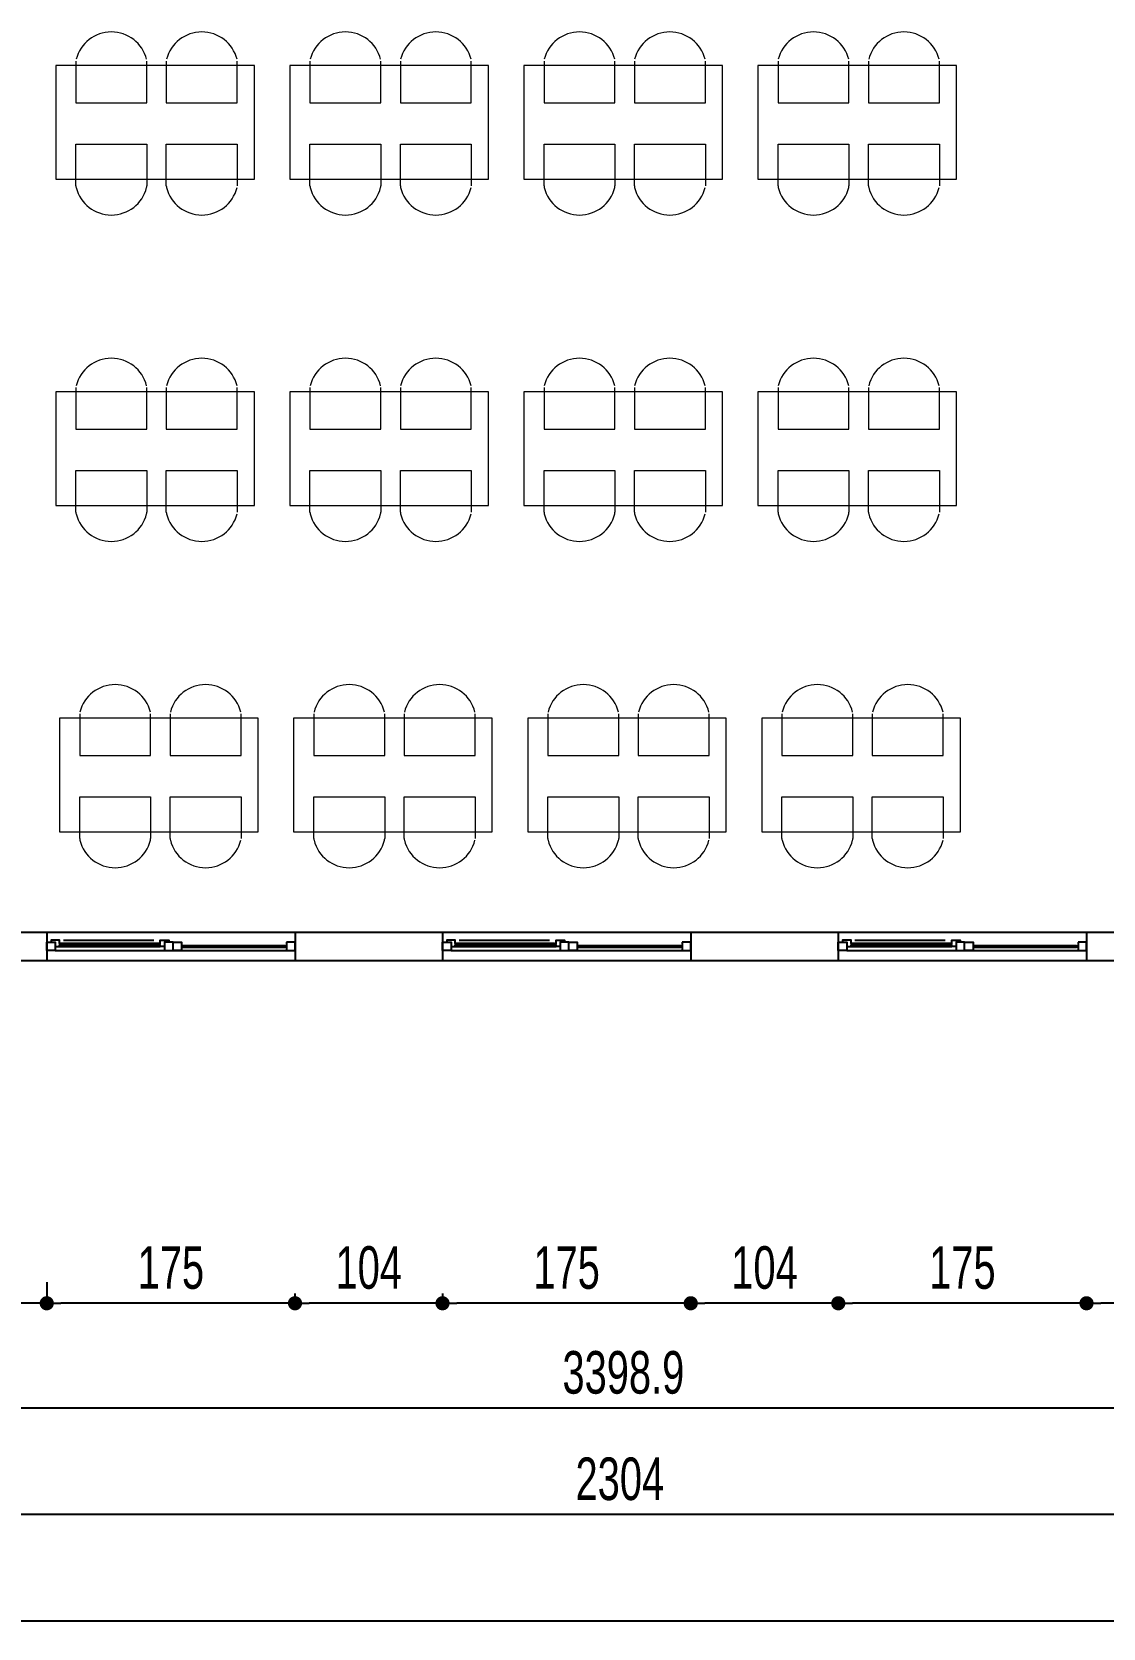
# Model space of a CAD drawing. Header units: millimetres. Extents: x 322668 to 332469, y 13187 to 20117.
# Drawn here: x 325472 to 326227, y 14423 to 15547 of the extents above; entities that cross this region are included whole.
import ezdxf

# ---------------------------------------------------------------- set-up
doc = ezdxf.new("R2010")
doc.units = ezdxf.units.MM
doc.header["$LTSCALE"] = 50
doc.header["$MEASUREMENT"] = 0
doc.header["$PDMODE"] = 3
doc.header["$PDSIZE"] = -0.5
doc.layers.get('0').update_dxf_attribs({"linetype": 'CONTINUOUS'})
doc.layers.get('DEFPOINTS').update_dxf_attribs({"linetype": 'CONTINUOUS'})
for name, color, linetype in [('alüminyum', 30, 'CONTINUOUS'), ('CAM-PL', 142, 'CONTINUOUS'), ('MIM_DUVAR', 4, 'CONTINUOUS'), ('MIM_GOR', 254, 'CONTINUOUS'), ('MIM_OLCU-DIS', 1, 'CONTINUOUS')]:
    doc.layers.add(name, color=color, linetype=linetype)
doc.layers.add('MIM_TEFRIS', color=31, linetype='CONTINUOUS', lineweight=5)
doc.styles.add('OLCU', font='TSIMPLEX.SHX', dxfattribs={"width": 0.7})
doc.dimstyles.new('200-OLCU-DIŞ', dxfattribs={"dimtxt": 30, "dimasz": 10, "dimexe": 0, "dimexo": 0, "dimgap": 10, "dimtad": 1, "dimdec": 1, "dimdsep": 46, "dimtxsty": 'OLCU', "dimblk1": 'DOT', "dimblk2": 'DOT', "dimsah": 1, "dimcen": 0, "dimclrd": 7, "dimclre": 7, "dimclrt": 4, "dimadec": 0, "dimazin": 0, "dimtfac": 1, "dimtdec": 1, "dimtix": 1, "dimtmove": 2, "dimatfit": 3, "dimldrblk": 'DOT', "dimfxl": 0, "dimtolj": 1, "dimarcsym": 0})

# ---------------------------------------------------------------- blocks, each defined once
blk = doc.blocks.new('_DOT')
at = {"color": 0, "linetype": 'ByBlock'}
blk.add_line((-0.5, 0), (-1, 0), dxfattribs=at)
at = {"color": 0, "linetype": 'ByBlock', "const_width": 0.5}
blk.add_lwpolyline([(-0.25, 0, 1), (0.25, 0, 1)], format="xyb", close=True, dxfattribs=at)
blk = doc.blocks.new('*D177')
at = {"layer": 'DEFPOINTS', "color": 0}
for p in [(326215.6, 14893, -2877.5), (326319.6, 14893, -601.2), (326215.6, 14651.5)]:
    blk.add_point(p, dxfattribs=at)
at = {"layer": 'MIM_OLCU-DIS', "color": 7, "lineweight": -2}
for p, q in [((326319.6, 14666.4), (326319.6, 14651.5)), ((326215.6, 14654.9), (326215.6, 14651.5)), ((326309.6, 14651.5), (326225.6, 14651.5))]:
    blk.add_line(p, q, dxfattribs=at)
at = {"layer": 'MIM_OLCU-DIS', "color": 7, "lineweight": -2, "xscale": 10, "yscale": 10, "zscale": 10, "rotation": 180}
blk.add_blockref('_DOT', (326215.6, 14651.5), dxfattribs=at)
at = {"layer": 'MIM_OLCU-DIS', "color": 7, "lineweight": -2, "xscale": 10, "yscale": 10, "zscale": 10}
blk.add_blockref('_DOT', (326319.6, 14651.5), dxfattribs=at)
at = {"layer": 'MIM_OLCU-DIS', "color": 4, "insert": (326267.6, 14676.5), "char_height": 30, "attachment_point": 5, "style": 'OLCU'}
blk.add_mtext('\\A1;104', dxfattribs=at)
blk = doc.blocks.new('*D178')
at = {"layer": 'DEFPOINTS', "color": 0}
for p in [(326040.6, 14893, -2118.7), (326215.6, 14893, -2877.5), (326040.6, 14651.5)]:
    blk.add_point(p, dxfattribs=at)
at = {"layer": 'MIM_OLCU-DIS', "color": 7, "lineweight": -2}
for p, q in [((326040.6, 14656), (326040.6, 14651.5)), ((326205.6, 14651.5), (326050.6, 14651.5)), ((326215.6, 14654.9), (326215.6, 14651.5))]:
    blk.add_line(p, q, dxfattribs=at)
at = {"layer": 'MIM_OLCU-DIS', "color": 7, "lineweight": -2, "xscale": 10, "yscale": 10, "zscale": 10, "rotation": 180}
blk.add_blockref('_DOT', (326040.6, 14651.5), dxfattribs=at)
at = {"layer": 'MIM_OLCU-DIS', "color": 7, "lineweight": -2, "xscale": 10, "yscale": 10, "zscale": 10}
blk.add_blockref('_DOT', (326215.6, 14651.5), dxfattribs=at)
at = {"layer": 'MIM_OLCU-DIS', "color": 4, "insert": (326128.1, 14676.5), "char_height": 30, "attachment_point": 5, "style": 'OLCU'}
blk.add_mtext('\\A1;175', dxfattribs=at)
blk = doc.blocks.new('*D179')
at = {"layer": 'DEFPOINTS', "color": 0}
for p in [(325936.6, 14893, -2118.7), (326040.6, 14893, -2118.7), (325936.6, 14651.5)]:
    blk.add_point(p, dxfattribs=at)
at = {"layer": 'MIM_OLCU-DIS', "color": 7, "lineweight": -2}
for p, q in [((325936.6, 14656), (325936.6, 14651.5)), ((326030.6, 14651.5), (325946.6, 14651.5)), ((326040.6, 14656), (326040.6, 14651.5))]:
    blk.add_line(p, q, dxfattribs=at)
at = {"layer": 'MIM_OLCU-DIS', "color": 7, "lineweight": -2, "xscale": 10, "yscale": 10, "zscale": 10, "rotation": 180}
blk.add_blockref('_DOT', (325936.6, 14651.5), dxfattribs=at)
at = {"layer": 'MIM_OLCU-DIS', "color": 7, "lineweight": -2, "xscale": 10, "yscale": 10, "zscale": 10}
blk.add_blockref('_DOT', (326040.6, 14651.5), dxfattribs=at)
at = {"layer": 'MIM_OLCU-DIS', "color": 4, "insert": (325988.6, 14676.5), "char_height": 30, "attachment_point": 5, "style": 'OLCU'}
blk.add_mtext('\\A1;104', dxfattribs=at)
blk = doc.blocks.new('*D180')
at = {"layer": 'DEFPOINTS', "color": 0}
for p in [(325761.6, 14893, -1359.9), (325936.6, 14893, -2118.7), (325761.6, 14651.5)]:
    blk.add_point(p, dxfattribs=at)
at = {"layer": 'MIM_OLCU-DIS', "color": 7, "lineweight": -2}
for p, q in [((325761.6, 14658.5), (325761.6, 14651.5)), ((325926.6, 14651.5), (325771.6, 14651.5)), ((325936.6, 14656), (325936.6, 14651.5))]:
    blk.add_line(p, q, dxfattribs=at)
at = {"layer": 'MIM_OLCU-DIS', "color": 7, "lineweight": -2, "xscale": 10, "yscale": 10, "zscale": 10, "rotation": 180}
blk.add_blockref('_DOT', (325761.6, 14651.5), dxfattribs=at)
at = {"layer": 'MIM_OLCU-DIS', "color": 7, "lineweight": -2, "xscale": 10, "yscale": 10, "zscale": 10}
blk.add_blockref('_DOT', (325936.6, 14651.5), dxfattribs=at)
at = {"layer": 'MIM_OLCU-DIS', "color": 4, "insert": (325849.1, 14676.5), "char_height": 30, "attachment_point": 5, "style": 'OLCU'}
blk.add_mtext('\\A1;175', dxfattribs=at)
blk = doc.blocks.new('*D181')
at = {"layer": 'DEFPOINTS', "color": 0}
for p in [(325657.6, 14893, -1359.9), (325761.6, 14893, -1359.9), (325657.6, 14651.5)]:
    blk.add_point(p, dxfattribs=at)
at = {"layer": 'MIM_OLCU-DIS', "color": 7, "lineweight": -2}
for p, q in [((325657.6, 14658.5), (325657.6, 14651.5)), ((325761.6, 14658.5), (325761.6, 14651.5)), ((325751.6, 14651.5), (325667.6, 14651.5))]:
    blk.add_line(p, q, dxfattribs=at)
at = {"layer": 'MIM_OLCU-DIS', "color": 7, "lineweight": -2, "xscale": 10, "yscale": 10, "zscale": 10, "rotation": 180}
blk.add_blockref('_DOT', (325657.6, 14651.5), dxfattribs=at)
at = {"layer": 'MIM_OLCU-DIS', "color": 7, "lineweight": -2, "xscale": 10, "yscale": 10, "zscale": 10}
blk.add_blockref('_DOT', (325761.6, 14651.5), dxfattribs=at)
at = {"layer": 'MIM_OLCU-DIS', "color": 4, "insert": (325709.6, 14676.5), "char_height": 30, "attachment_point": 5, "style": 'OLCU'}
blk.add_mtext('\\A1;104', dxfattribs=at)
blk = doc.blocks.new('*D182')
at = {"layer": 'DEFPOINTS', "color": 0}
for p in [(325482.6, 14893, -601.2), (325657.6, 14893, -1359.9), (325482.6, 14651.5)]:
    blk.add_point(p, dxfattribs=at)
at = {"layer": 'MIM_OLCU-DIS', "color": 7, "lineweight": -2}
for p, q in [((325482.6, 14666.4), (325482.6, 14651.5)), ((325657.6, 14658.5), (325657.6, 14651.5)), ((325647.6, 14651.5), (325492.6, 14651.5))]:
    blk.add_line(p, q, dxfattribs=at)
at = {"layer": 'MIM_OLCU-DIS', "color": 7, "lineweight": -2, "xscale": 10, "yscale": 10, "zscale": 10, "rotation": 180}
blk.add_blockref('_DOT', (325482.6, 14651.5), dxfattribs=at)
at = {"layer": 'MIM_OLCU-DIS', "color": 7, "lineweight": -2, "xscale": 10, "yscale": 10, "zscale": 10}
blk.add_blockref('_DOT', (325657.6, 14651.5), dxfattribs=at)
at = {"layer": 'MIM_OLCU-DIS', "color": 4, "insert": (325570.1, 14676.5), "char_height": 30, "attachment_point": 5, "style": 'OLCU'}
blk.add_mtext('\\A1;175', dxfattribs=at)
blk = doc.blocks.new('*D183')
at = {"layer": 'DEFPOINTS', "color": 0}
for p in [(325378.6, 14893, -1359.9), (325482.6, 14893, -601.2), (325378.6, 14651.5)]:
    blk.add_point(p, dxfattribs=at)
at = {"layer": 'MIM_OLCU-DIS', "color": 7, "lineweight": -2}
for p, q in [((325378.6, 14658.5), (325378.6, 14651.5)), ((325482.6, 14666.4), (325482.6, 14651.5)), ((325472.6, 14651.5), (325388.6, 14651.5))]:
    blk.add_line(p, q, dxfattribs=at)
at = {"layer": 'MIM_OLCU-DIS', "color": 7, "lineweight": -2, "xscale": 10, "yscale": 10, "zscale": 10, "rotation": 180}
blk.add_blockref('_DOT', (325378.6, 14651.5), dxfattribs=at)
at = {"layer": 'MIM_OLCU-DIS', "color": 7, "lineweight": -2, "xscale": 10, "yscale": 10, "zscale": 10}
blk.add_blockref('_DOT', (325482.6, 14651.5), dxfattribs=at)
at = {"layer": 'MIM_OLCU-DIS', "color": 4, "insert": (325430.6, 14676.5), "char_height": 30, "attachment_point": 5, "style": 'OLCU'}
blk.add_mtext('\\A1;104', dxfattribs=at)
blk = doc.blocks.new('*D195')
at = {"layer": 'DEFPOINTS', "color": 0}
for p in [(324189.6, 14893), (324189.6, 14577.6), (327588.5, 14577.6, -702)]:
    blk.add_point(p, dxfattribs=at)
at = {"layer": 'MIM_OLCU-DIS', "color": 7, "lineweight": -2}
for p, q in [((324189.6, 14617.6), (324189.6, 14577.6)), ((327578.5, 14577.6), (324199.6, 14577.6))]:
    blk.add_line(p, q, dxfattribs=at)
at = {"layer": 'MIM_OLCU-DIS', "color": 7, "lineweight": -2, "xscale": 10, "yscale": 10, "zscale": 10, "rotation": 180}
blk.add_blockref('_DOT', (324189.6, 14577.6), dxfattribs=at)
at = {"layer": 'MIM_OLCU-DIS', "color": 7, "lineweight": -2, "xscale": 10, "yscale": 10, "zscale": 10}
blk.add_blockref('_DOT', (327588.5, 14577.6), dxfattribs=at)
at = {"layer": 'MIM_OLCU-DIS', "color": 4, "insert": (325889.1, 14602.6), "char_height": 30, "attachment_point": 5, "style": 'OLCU'}
blk.add_mtext('\\A1;3398.9', dxfattribs=at)
blk = doc.blocks.new('*D201')
at = {"layer": 'DEFPOINTS', "color": 0}
for p in [(324734.6, 14616.1, -96.8), (327038.6, 14615.8, -97.5), (324734.6, 14502.6)]:
    blk.add_point(p, dxfattribs=at)
at = {"layer": 'MIM_OLCU-DIS', "color": 7, "lineweight": -2}
for p, q in [((324734.6, 14533), (324734.6, 14502.6)), ((327038.6, 14532.9), (327038.6, 14502.6)), ((327028.6, 14502.6), (324744.6, 14502.6))]:
    blk.add_line(p, q, dxfattribs=at)
at = {"layer": 'MIM_OLCU-DIS', "color": 7, "lineweight": -2, "xscale": 10, "yscale": 10, "zscale": 10, "rotation": 180}
blk.add_blockref('_DOT', (324734.6, 14502.6), dxfattribs=at)
at = {"layer": 'MIM_OLCU-DIS', "color": 7, "lineweight": -2, "xscale": 10, "yscale": 10, "zscale": 10}
blk.add_blockref('_DOT', (327038.6, 14502.6), dxfattribs=at)
at = {"layer": 'MIM_OLCU-DIS', "color": 4, "insert": (325886.6, 14527.6), "char_height": 30, "attachment_point": 5, "style": 'OLCU'}
blk.add_mtext('\\A1;2304', dxfattribs=at)
blk = doc.blocks.new('*D203')
at = {"layer": 'DEFPOINTS', "color": 0}
for p in [(329627.6, 15078, -67.5), (324189.6, 14893), (329627.6, 14427.6)]:
    blk.add_point(p, dxfattribs=at)
at = {"layer": 'MIM_OLCU-DIS', "color": 7, "lineweight": -2}
for p, q in [((324189.6, 14467.6), (324189.6, 14427.6)), ((329627.6, 14467.4), (329627.6, 14427.6)), ((324199.6, 14427.6), (329617.6, 14427.6))]:
    blk.add_line(p, q, dxfattribs=at)
at = {"layer": 'MIM_OLCU-DIS', "color": 7, "lineweight": -2, "xscale": 10, "yscale": 10, "zscale": 10, "rotation": 180}
blk.add_blockref('_DOT', (324189.6, 14427.6), dxfattribs=at)
at = {"layer": 'MIM_OLCU-DIS', "color": 7, "lineweight": -2, "xscale": 10, "yscale": 10, "zscale": 10}
blk.add_blockref('_DOT', (329627.6, 14427.6), dxfattribs=at)
at = {"layer": 'MIM_OLCU-DIS', "color": 4, "insert": (326908.6, 14452.6), "char_height": 30, "attachment_point": 5, "style": 'OLCU'}
blk.add_mtext('\\A1;5438', dxfattribs=at)

msp = doc.modelspace()

# ---------------------------------------------------------------- linework, layer by layer
at = {"layer": 'alüminyum'}
for p, q in [((325494.32, 14907.5, -601.15), (325558.03, 14907.5, -601.15)), ((325657.61, 14906, -601.15), (325651.61, 14906, -601.15)), ((325651.61, 14906, -601.15), (325651.61, 14900, -601.15)), ((325657.61, 14906, -601.15), (325651.61, 14906, -601.15)), ((325651.61, 14906, -601.15), (325651.61, 14900, -601.15)), ((325657.61, 14900, -601.15), (325657.61, 14906, -601.15)), ((325657.61, 14900, -601.15), (325657.61, 14906, -601.15)), ((325773.32, 14907.5, -1359.93), (325837.03, 14907.5, -1359.93)), ((325936.61, 14906, -1359.93), (325930.61, 14906, -1359.93)), ((325930.61, 14906, -1359.93), (325930.61, 14900, -1359.93)), ((325936.61, 14906, -1359.93), (325930.61, 14906, -1359.93)), ((325930.61, 14906, -1359.93), (325930.61, 14900, -1359.93)), ((325936.61, 14900, -1359.93), (325936.61, 14906, -1359.93)), ((325936.61, 14900, -1359.93), (325936.61, 14906, -1359.93)), ((326052.32, 14907.5, -2118.71), (326116.03, 14907.5, -2118.71)), ((326215.61, 14906, -2118.71), (326209.61, 14906, -2118.71)), ((326209.61, 14906, -2118.71), (326209.61, 14900, -2118.71)), ((326215.61, 14906, -2118.71), (326209.61, 14906, -2118.71)), ((326209.61, 14906, -2118.71), (326209.61, 14900, -2118.71)), ((326215.61, 14900, -2118.71), (326215.61, 14906, -2118.71)), ((326215.61, 14900, -2118.71), (326215.61, 14906, -2118.71)), ((325488.61, 14900, -601.15), (325651.61, 14900, -601.15)), ((325491.61, 14903, -601.15), (325562.61, 14903, -601.15)), ((325650.61, 14902.5, -601.15), (325650.61, 14903.5, -601.15)), ((325650.61, 14903.5, -601.15), (325651.61, 14903.5, -601.15)), ((325650.61, 14902.5, -601.15), (325650.61, 14903.5, -601.15)), ((325650.61, 14903.5, -601.15), (325651.61, 14903.5, -601.15)), ((325651.61, 14902.5, -601.15), (325650.61, 14902.5, -601.15)), ((325651.61, 14902.5, -601.15), (325650.61, 14902.5, -601.15)), ((325651.61, 14903.5, -601.15), (325651.61, 14902.5, -601.15)), ((325651.61, 14903.5, -601.15), (325651.61, 14902.5, -601.15)), ((325651.61, 14900, -601.15), (325657.61, 14900, -601.15)), ((325651.61, 14900, -601.15), (325657.61, 14900, -601.15)), ((325767.61, 14900, -1359.93), (325930.61, 14900, -1359.93)), ((325770.61, 14903, -1359.93), (325841.61, 14903, -1359.93)), ((325929.61, 14902.5, -1359.93), (325929.61, 14903.5, -1359.93)), ((325929.61, 14903.5, -1359.93), (325930.61, 14903.5, -1359.93)), ((325929.61, 14902.5, -1359.93), (325929.61, 14903.5, -1359.93)), ((325929.61, 14903.5, -1359.93), (325930.61, 14903.5, -1359.93)), ((325930.61, 14902.5, -1359.93), (325929.61, 14902.5, -1359.93)), ((325930.61, 14902.5, -1359.93), (325929.61, 14902.5, -1359.93)), ((325930.61, 14903.5, -1359.93), (325930.61, 14902.5, -1359.93)), ((325930.61, 14903.5, -1359.93), (325930.61, 14902.5, -1359.93)), ((325930.61, 14900, -1359.93), (325936.61, 14900, -1359.93)), ((325930.61, 14900, -1359.93), (325936.61, 14900, -1359.93)), ((326046.61, 14900, -2118.71), (326209.61, 14900, -2118.71)), ((326049.61, 14903, -2118.71), (326120.61, 14903, -2118.71)), ((326208.61, 14902.5, -2118.71), (326208.61, 14903.5, -2118.71)), ((326208.61, 14903.5, -2118.71), (326209.61, 14903.5, -2118.71)), ((326208.61, 14902.5, -2118.71), (326208.61, 14903.5, -2118.71)), ((326208.61, 14903.5, -2118.71), (326209.61, 14903.5, -2118.71)), ((326209.61, 14902.5, -2118.71), (326208.61, 14902.5, -2118.71)), ((326209.61, 14902.5, -2118.71), (326208.61, 14902.5, -2118.71)), ((326209.61, 14903.5, -2118.71), (326209.61, 14902.5, -2118.71)), ((326209.61, 14903.5, -2118.71), (326209.61, 14902.5, -2118.71)), ((326209.61, 14900, -2118.71), (326215.61, 14900, -2118.71)), ((326209.61, 14900, -2118.71), (326215.61, 14900, -2118.71))]:
    msp.add_line(p, q, dxfattribs=at)
at = {"layer": 'alüminyum', "elevation": -1682.5}
for points in [[(325482.61, 14906), (325488.61, 14906), (325488.61, 14900), (325482.61, 14900)], [(325482.61, 14906), (325488.61, 14906), (325488.61, 14900), (325482.61, 14900)], [(325571.61, 14906), (325565.61, 14906), (325565.61, 14900), (325571.61, 14900)], [(325571.61, 14906), (325565.61, 14906), (325565.61, 14900), (325571.61, 14900)], [(325571.61, 14906), (325577.61, 14906), (325577.61, 14900), (325571.61, 14900)], [(325571.61, 14906), (325577.61, 14906), (325577.61, 14900), (325571.61, 14900)], [(325761.61, 14906), (325767.61, 14906), (325767.61, 14900), (325761.61, 14900)], [(325761.61, 14906), (325767.61, 14906), (325767.61, 14900), (325761.61, 14900)], [(325850.61, 14906), (325844.61, 14906), (325844.61, 14900), (325850.61, 14900)], [(325850.61, 14906), (325844.61, 14906), (325844.61, 14900), (325850.61, 14900)], [(325850.61, 14906), (325856.61, 14906), (325856.61, 14900), (325850.61, 14900)], [(325850.61, 14906), (325856.61, 14906), (325856.61, 14900), (325850.61, 14900)], [(326040.61, 14906), (326046.61, 14906), (326046.61, 14900), (326040.61, 14900)], [(326040.61, 14906), (326046.61, 14906), (326046.61, 14900), (326040.61, 14900)], [(326129.61, 14906), (326123.61, 14906), (326123.61, 14900), (326129.61, 14900)], [(326129.61, 14906), (326123.61, 14906), (326123.61, 14900), (326129.61, 14900)], [(326129.61, 14906), (326135.61, 14906), (326135.61, 14900), (326129.61, 14900)], [(326129.61, 14906), (326135.61, 14906), (326135.61, 14900), (326129.61, 14900)], [(325577.61, 14903.5), (325577.61, 14902.5), (325578.61, 14902.5), (325578.61, 14903.5)], [(325856.61, 14903.5), (325856.61, 14902.5), (325857.61, 14902.5), (325857.61, 14903.5)], [(326135.61, 14903.5), (326135.61, 14902.5), (326136.61, 14902.5), (326136.61, 14903.5)]]:
    msp.add_lwpolyline(points, close=True, dxfattribs=at)
at = {"layer": 'alüminyum'}
for points, elevation in [([(325488.61, 14906), (325488.61, 14903), (325491.61, 14903), (325491.61, 14904), (325492.61, 14904), (325492.61, 14905), (325491.61, 14905), (325491.61, 14907.5), (325485.61, 14907.5), (325485.61, 14906), (325488.61, 14906)], -601.15), ([(325565.61, 14906), (325565.61, 14903), (325562.61, 14903), (325562.61, 14904), (325561.61, 14904), (325561.61, 14905), (325562.61, 14905), (325562.61, 14907.5), (325568.61, 14907.5), (325568.61, 14906), (325565.61, 14906)], -601.15), ([(325767.61, 14906), (325767.61, 14903), (325770.61, 14903), (325770.61, 14904), (325771.61, 14904), (325771.61, 14905), (325770.61, 14905), (325770.61, 14907.5), (325764.61, 14907.5), (325764.61, 14906), (325767.61, 14906)], -1359.93), ([(325844.61, 14906), (325844.61, 14903), (325841.61, 14903), (325841.61, 14904), (325840.61, 14904), (325840.61, 14905), (325841.61, 14905), (325841.61, 14907.5), (325847.61, 14907.5), (325847.61, 14906), (325844.61, 14906)], -1359.93), ([(326046.61, 14906), (326046.61, 14903), (326049.61, 14903), (326049.61, 14904), (326050.61, 14904), (326050.61, 14905), (326049.61, 14905), (326049.61, 14907.5), (326043.61, 14907.5), (326043.61, 14906), (326046.61, 14906)], -2118.71), ([(326123.61, 14906), (326123.61, 14903), (326120.61, 14903), (326120.61, 14904), (326119.61, 14904), (326119.61, 14905), (326120.61, 14905), (326120.61, 14907.5), (326126.61, 14907.5), (326126.61, 14906), (326123.61, 14906)], -2118.71)]:
    msp.add_lwpolyline(points, dxfattribs=dict(at, elevation=elevation))
at = {"layer": 'CAM-PL'}
for p, q in [((325650.61, 14903.5, -601.15), (325578.61, 14903.5, -601.15)), ((325578.61, 14903.5, -601.15), (325578.61, 14902.5, -601.15)), ((325578.61, 14902.5, -601.15), (325650.61, 14902.5, -601.15)), ((325650.61, 14902.5, -601.15), (325650.61, 14903.5, -601.15)), ((325929.61, 14903.5, -1359.93), (325857.61, 14903.5, -1359.93)), ((325857.61, 14903.5, -1359.93), (325857.61, 14902.5, -1359.93)), ((325857.61, 14902.5, -1359.93), (325929.61, 14902.5, -1359.93)), ((325929.61, 14902.5, -1359.93), (325929.61, 14903.5, -1359.93)), ((326208.61, 14903.5, -2118.71), (326136.61, 14903.5, -2118.71)), ((326136.61, 14903.5, -2118.71), (326136.61, 14902.5, -2118.71)), ((326136.61, 14902.5, -2118.71), (326208.61, 14902.5, -2118.71)), ((326208.61, 14902.5, -2118.71), (326208.61, 14903.5, -2118.71))]:
    msp.add_line(p, q, dxfattribs=at)
at = {"layer": 'CAM-PL', "elevation": -1682.5}
for points in [[(325561.61, 14904), (325561.61, 14905), (325492.61, 14905), (325492.61, 14904)], [(325840.61, 14904), (325840.61, 14905), (325771.61, 14905), (325771.61, 14904)], [(326119.61, 14904), (326119.61, 14905), (326050.61, 14905), (326050.61, 14904)]]:
    msp.add_lwpolyline(points, close=True, dxfattribs=at)
at = {"layer": 'MIM_DUVAR', "color": 22}
for p, q in [((325378.61, 14913, -557.42), (325482.61, 14913, -607.01)), ((325657.61, 14913, -690.45), (325761.61, 14913, -740.05)), ((325936.61, 14913, -823.49), (326040.61, 14913, -873.08)), ((326215.61, 14913, -956.53), (326319.61, 14913, -1006.12)), ((325378.61, 14893, -559.81), (325482.61, 14893, -608.78)), ((325657.61, 14893, -691.18), (325761.61, 14893, -740.14)), ((325936.61, 14893, -822.54), (326040.61, 14893, -871.5)), ((326215.61, 14893, -953.9), (326319.61, 14893, -1002.87))]:
    msp.add_line(p, q, dxfattribs=at)
at = {"layer": 'MIM_DUVAR'}
for p, q in [((325482.61, 14913, -601.15), (325482.61, 14893, -601.15)), ((325482.61, 14913, -601.15), (325482.61, 14893, -1359.93)), ((325482.61, 14913, -601.15), (325482.61, 14893, -601.15)), ((325657.61, 14913, -601.15), (325657.61, 14893, -1359.93)), ((325761.61, 14913, -1359.93), (325761.61, 14893, -1359.93)), ((325761.61, 14913, -601.15), (325761.61, 14893, -1359.93)), ((325761.61, 14913, -1359.93), (325761.61, 14893, -1359.93)), ((325936.61, 14913, -1359.93), (325936.61, 14893, -2118.71)), ((325936.61, 14913, -1359.93), (325936.61, 14893, -2118.71)), ((326040.61, 14913, -2118.71), (326040.61, 14893, -2118.71)), ((326040.61, 14913, -1359.93), (326040.61, 14893, -2118.71)), ((326040.61, 14913, -2118.71), (326040.61, 14893, -2118.71)), ((326215.61, 14913, -2118.71), (326215.61, 14893, -2877.49)), ((326215.61, 14913, -2118.71), (326215.61, 14893, -2877.49))]:
    msp.add_line(p, q, dxfattribs=at)
at = {"layer": 'MIM_GOR'}
for p, q in [((325482.61, 14913, -612.19), (325657.61, 14913, -612.19)), ((325761.61, 14913, -751.08), (325936.61, 14913, -751.08)), ((326040.61, 14913, -884.12), (326215.61, 14913, -884.12)), ((325482.61, 14893, -612.19), (325657.61, 14893, -612.19)), ((325761.61, 14893, -751.08), (325936.61, 14893, -751.08)), ((326040.61, 14893, -884.12), (326215.61, 14893, -884.12))]:
    msp.add_line(p, q, dxfattribs=at)
at = {"layer": 'MIM_TEFRIS'}
for points in [[(325628.95, 15443.79), (325628.95, 15523.79), (325488.95, 15523.79), (325488.95, 15443.79)], [(325793.95, 15443.79), (325793.95, 15523.79), (325653.95, 15523.79), (325653.95, 15443.79)], [(325958.95, 15443.79), (325958.95, 15523.79), (325818.95, 15523.79), (325818.95, 15443.79)], [(326123.95, 15443.79), (326123.95, 15523.79), (325983.95, 15523.79), (325983.95, 15443.79)], [(325628.95, 15213.79), (325628.95, 15293.79), (325488.95, 15293.79), (325488.95, 15213.79)], [(325793.95, 15213.79), (325793.95, 15293.79), (325653.95, 15293.79), (325653.95, 15213.79)], [(325958.95, 15213.79), (325958.95, 15293.79), (325818.95, 15293.79), (325818.95, 15213.79)], [(326123.95, 15213.79), (326123.95, 15293.79), (325983.95, 15293.79), (325983.95, 15213.79)], [(325631.66, 14983.79), (325631.66, 15063.79), (325491.66, 15063.79), (325491.66, 14983.79)], [(325796.66, 14983.79), (325796.66, 15063.79), (325656.66, 15063.79), (325656.66, 14983.79)], [(325961.66, 14983.79), (325961.66, 15063.79), (325821.66, 15063.79), (325821.66, 14983.79)], [(326126.66, 14983.79), (326126.66, 15063.79), (325986.66, 15063.79), (325986.66, 14983.79)]]:
    msp.add_lwpolyline(points, close=True, dxfattribs=at)
for points in [[(325503.15, 15526.94), (325503.15, 15497.53), (325553.15, 15497.53), (325553.15, 15526.94)], [(325566.88, 15526.94), (325566.88, 15497.53), (325616.88, 15497.53), (325616.88, 15526.94)], [(325668.15, 15526.94), (325668.15, 15497.53), (325718.15, 15497.53), (325718.15, 15526.94)], [(325731.88, 15526.94), (325731.88, 15497.53), (325781.88, 15497.53), (325781.88, 15526.94)], [(325833.15, 15526.94), (325833.15, 15497.53), (325883.15, 15497.53), (325883.15, 15526.94)], [(325896.88, 15526.94), (325896.88, 15497.53), (325946.88, 15497.53), (325946.88, 15526.94)], [(325998.15, 15526.94), (325998.15, 15497.53), (326048.15, 15497.53), (326048.15, 15526.94)], [(326061.88, 15526.94), (326061.88, 15497.53), (326111.88, 15497.53), (326111.88, 15526.94)], [(325503.15, 15438.99), (325503.15, 15468.39), (325553.15, 15468.39), (325553.15, 15438.99)], [(325566.88, 15438.99), (325566.88, 15468.39), (325616.88, 15468.39), (325616.88, 15438.99)], [(325668.15, 15438.99), (325668.15, 15468.39), (325718.15, 15468.39), (325718.15, 15438.99)], [(325731.88, 15438.99), (325731.88, 15468.39), (325781.88, 15468.39), (325781.88, 15438.99)], [(325833.15, 15438.99), (325833.15, 15468.39), (325883.15, 15468.39), (325883.15, 15438.99)], [(325896.88, 15438.99), (325896.88, 15468.39), (325946.88, 15468.39), (325946.88, 15438.99)], [(325998.15, 15438.99), (325998.15, 15468.39), (326048.15, 15468.39), (326048.15, 15438.99)], [(326061.88, 15438.99), (326061.88, 15468.39), (326111.88, 15468.39), (326111.88, 15438.99)], [(325503.15, 15296.94), (325503.15, 15267.53), (325553.15, 15267.53), (325553.15, 15296.94)], [(325566.88, 15296.94), (325566.88, 15267.53), (325616.88, 15267.53), (325616.88, 15296.94)], [(325668.15, 15296.94), (325668.15, 15267.53), (325718.15, 15267.53), (325718.15, 15296.94)], [(325731.88, 15296.94), (325731.88, 15267.53), (325781.88, 15267.53), (325781.88, 15296.94)], [(325833.15, 15296.94), (325833.15, 15267.53), (325883.15, 15267.53), (325883.15, 15296.94)], [(325896.88, 15296.94), (325896.88, 15267.53), (325946.88, 15267.53), (325946.88, 15296.94)], [(325998.15, 15296.94), (325998.15, 15267.53), (326048.15, 15267.53), (326048.15, 15296.94)], [(326061.88, 15296.94), (326061.88, 15267.53), (326111.88, 15267.53), (326111.88, 15296.94)], [(325503.15, 15208.99), (325503.15, 15238.39), (325553.15, 15238.39), (325553.15, 15208.99)], [(325566.88, 15208.99), (325566.88, 15238.39), (325616.88, 15238.39), (325616.88, 15208.99)], [(325668.15, 15208.99), (325668.15, 15238.39), (325718.15, 15238.39), (325718.15, 15208.99)], [(325731.88, 15208.99), (325731.88, 15238.39), (325781.88, 15238.39), (325781.88, 15208.99)], [(325833.15, 15208.99), (325833.15, 15238.39), (325883.15, 15238.39), (325883.15, 15208.99)], [(325896.88, 15208.99), (325896.88, 15238.39), (325946.88, 15238.39), (325946.88, 15208.99)], [(325998.15, 15208.99), (325998.15, 15238.39), (326048.15, 15238.39), (326048.15, 15208.99)], [(326061.88, 15208.99), (326061.88, 15238.39), (326111.88, 15238.39), (326111.88, 15208.99)], [(325505.85, 15066.94), (325505.85, 15037.53), (325555.85, 15037.53), (325555.85, 15066.94)], [(325569.59, 15066.94), (325569.59, 15037.53), (325619.59, 15037.53), (325619.59, 15066.94)], [(325670.85, 15066.94), (325670.85, 15037.53), (325720.85, 15037.53), (325720.85, 15066.94)], [(325734.59, 15066.94), (325734.59, 15037.53), (325784.59, 15037.53), (325784.59, 15066.94)], [(325835.85, 15066.94), (325835.85, 15037.53), (325885.85, 15037.53), (325885.85, 15066.94)], [(325899.59, 15066.94), (325899.59, 15037.53), (325949.59, 15037.53), (325949.59, 15066.94)], [(326000.85, 15066.94), (326000.85, 15037.53), (326050.85, 15037.53), (326050.85, 15066.94)], [(326064.59, 15066.94), (326064.59, 15037.53), (326114.59, 15037.53), (326114.59, 15066.94)], [(325505.85, 14978.99), (325505.85, 15008.39), (325555.85, 15008.39), (325555.85, 14978.99)], [(325569.59, 14978.99), (325569.59, 15008.39), (325619.59, 15008.39), (325619.59, 14978.99)], [(325670.85, 14978.99), (325670.85, 15008.39), (325720.85, 15008.39), (325720.85, 14978.99)], [(325734.59, 14978.99), (325734.59, 15008.39), (325784.59, 15008.39), (325784.59, 14978.99)], [(325835.85, 14978.99), (325835.85, 15008.39), (325885.85, 15008.39), (325885.85, 14978.99)], [(325899.59, 14978.99), (325899.59, 15008.39), (325949.59, 15008.39), (325949.59, 14978.99)], [(326000.85, 14978.99), (326000.85, 15008.39), (326050.85, 15008.39), (326050.85, 14978.99)], [(326064.59, 14978.99), (326064.59, 15008.39), (326114.59, 15008.39), (326114.59, 14978.99)]]:
    msp.add_lwpolyline(points, dxfattribs=at)
for centre, radius, start, end in [((325528.15, 15521.84), 25.64, 14.30577, 165.69423), ((325591.88, 15521.84), 25.64, 14.30577, 165.69423), ((325693.15, 15521.84), 25.64, 14.30577, 165.69423), ((325756.88, 15521.84), 25.64, 14.30577, 165.69423), ((325858.15, 15521.84), 25.64, 14.30577, 165.69423), ((325921.88, 15521.84), 25.64, 14.30577, 165.69423), ((326023.15, 15521.84), 25.64, 14.30577, 165.69423), ((326086.88, 15521.84), 25.64, 14.30577, 165.69423), ((325508.15, 15438.99), 5, 180, 194.30577), ((325528.15, 15444.09), 25.64, 194.30577, 345.69423), ((325548.15, 15438.99), 5, 345.69423, 0), ((325571.88, 15438.99), 5, 180, 194.30577), ((325591.88, 15444.09), 25.64, 194.30577, 345.69423), ((325673.15, 15438.99), 5, 180, 194.30577), ((325693.15, 15444.09), 25.64, 194.30577, 345.69423), ((325713.15, 15438.99), 5, 345.69423, 0), ((325736.88, 15438.99), 5, 180, 194.30577), ((325756.88, 15444.09), 25.64, 194.30577, 345.69423), ((325838.15, 15438.99), 5, 180, 194.30577), ((325858.15, 15444.09), 25.64, 194.30577, 345.69423), ((325878.15, 15438.99), 5, 345.69423, 0), ((325901.88, 15438.99), 5, 180, 194.30577), ((325921.88, 15444.09), 25.64, 194.30577, 345.69423), ((326003.15, 15438.99), 5, 180, 194.30577), ((326023.15, 15444.09), 25.64, 194.30577, 345.69423), ((326043.15, 15438.99), 5, 345.69423, 0), ((326066.88, 15438.99), 5, 180, 194.30577), ((326086.88, 15444.09), 25.64, 194.30577, 345.69423), ((325528.15, 15291.84), 25.64, 14.30577, 165.69423), ((325591.88, 15291.84), 25.64, 14.30577, 165.69423), ((325693.15, 15291.84), 25.64, 14.30577, 165.69423), ((325756.88, 15291.84), 25.64, 14.30577, 165.69423), ((325858.15, 15291.84), 25.64, 14.30577, 165.69423), ((325921.88, 15291.84), 25.64, 14.30577, 165.69423), ((326023.15, 15291.84), 25.64, 14.30577, 165.69423), ((326086.88, 15291.84), 25.64, 14.30577, 165.69423), ((325508.15, 15208.99), 5, 180, 194.30577), ((325548.15, 15208.99), 5, 345.69423, 0), ((325571.88, 15208.99), 5, 180, 194.30577), ((325673.15, 15208.99), 5, 180, 194.30577), ((325713.15, 15208.99), 5, 345.69423, 0), ((325736.88, 15208.99), 5, 180, 194.30577), ((325838.15, 15208.99), 5, 180, 194.30577), ((325878.15, 15208.99), 5, 345.69423, 0), ((325901.88, 15208.99), 5, 180, 194.30577), ((326003.15, 15208.99), 5, 180, 194.30577), ((326043.15, 15208.99), 5, 345.69423, 0), ((326066.88, 15208.99), 5, 180, 194.30577), ((325528.15, 15214.09), 25.64, 194.30577, 345.69423), ((325591.88, 15214.09), 25.64, 194.30577, 345.69423), ((325693.15, 15214.09), 25.64, 194.30577, 345.69423), ((325756.88, 15214.09), 25.64, 194.30577, 345.69423), ((325858.15, 15214.09), 25.64, 194.30577, 345.69423), ((325921.88, 15214.09), 25.64, 194.30577, 345.69423), ((326023.15, 15214.09), 25.64, 194.30577, 345.69423), ((326086.88, 15214.09), 25.64, 194.30577, 345.69423), ((325530.85, 15061.84), 25.64, 14.30577, 165.69423), ((325594.59, 15061.84), 25.64, 14.30577, 165.69423), ((325695.85, 15061.84), 25.64, 14.30577, 165.69423), ((325759.59, 15061.84), 25.64, 14.30577, 165.69423), ((325860.85, 15061.84), 25.64, 14.30577, 165.69423), ((325924.59, 15061.84), 25.64, 14.30577, 165.69423), ((326025.85, 15061.84), 25.64, 14.30577, 165.69423), ((326089.59, 15061.84), 25.64, 14.30577, 165.69423), ((325510.85, 14978.99), 5, 180, 194.30577), ((325530.85, 14984.09), 25.64, 194.30577, 345.69423), ((325550.85, 14978.99), 5, 345.69423, 0), ((325574.59, 14978.99), 5, 180, 194.30577), ((325594.59, 14984.09), 25.64, 194.30577, 345.69423), ((325675.85, 14978.99), 5, 180, 194.30577), ((325695.85, 14984.09), 25.64, 194.30577, 345.69423), ((325715.85, 14978.99), 5, 345.69423, 0), ((325739.59, 14978.99), 5, 180, 194.30577), ((325759.59, 14984.09), 25.64, 194.30577, 345.69423), ((325840.85, 14978.99), 5, 180, 194.30577), ((325860.85, 14984.09), 25.64, 194.30577, 345.69423), ((325880.85, 14978.99), 5, 345.69423, 0), ((325904.59, 14978.99), 5, 180, 194.30577), ((325924.59, 14984.09), 25.64, 194.30577, 345.69423), ((326005.85, 14978.99), 5, 180, 194.30577), ((326025.85, 14984.09), 25.64, 194.30577, 345.69423), ((326045.85, 14978.99), 5, 345.69423, 0), ((326069.59, 14978.99), 5, 180, 194.30577), ((326089.59, 14984.09), 25.64, 194.30577, 345.69423)]:
    msp.add_arc(centre, radius, start, end, dxfattribs=at)

# ---------------------------------------------------------------- dimensions: what is measured, and where the dimension line sits
at = {"layer": 'MIM_OLCU-DIS'}
for base, p1, p2, picture, middle in [((329627.59, 14427.6), (324189.62, 14893), (329627.59, 15077.96, -67.5), '*D203', (326908.6, 14452.6)), ((324189.62, 14577.6), (327588.54, 14577.6, -702.01), (324189.62, 14893), '*D195', (325889.08, 14602.6)), ((325378.61, 14651.51), (325482.61, 14893, -601.15), (325378.61, 14893, -1359.93), '*D183', (325430.61, 14676.51)), ((325482.61, 14651.51), (325657.61, 14893, -1359.93), (325482.61, 14893, -601.15), '*D182', (325570.11, 14676.51)), ((325657.61, 14651.51), (325761.61, 14893, -1359.93), (325657.61, 14893, -1359.93), '*D181', (325709.61, 14676.51)), ((325761.61, 14651.51), (325936.61, 14893, -2118.71), (325761.61, 14893, -1359.93), '*D180', (325849.11, 14676.51)), ((325936.61, 14651.51), (326040.61, 14893, -2118.71), (325936.61, 14893, -2118.71), '*D179', (325988.61, 14676.51)), ((326040.61, 14651.51), (326215.61, 14893, -2877.49), (326040.61, 14893, -2118.71), '*D178', (326128.11, 14676.51)), ((326215.61, 14651.51), (326319.61, 14893, -601.15), (326215.61, 14893, -2877.49), '*D177', (326267.61, 14676.51)), ((324734.62, 14502.6), (327038.62, 14615.82, -97.52), (324734.62, 14616.1, -96.76), '*D201', (325886.62, 14527.6))]:
    dim = msp.add_linear_dim(base=base, p1=p1, p2=p2, dimstyle='200-OLCU-DIŞ', dxfattribs=at)
    dim.commit()
    dim.dimension.update_dxf_attribs({"geometry": picture, "text_midpoint": middle})

doc.saveas('drawing.dxf')
